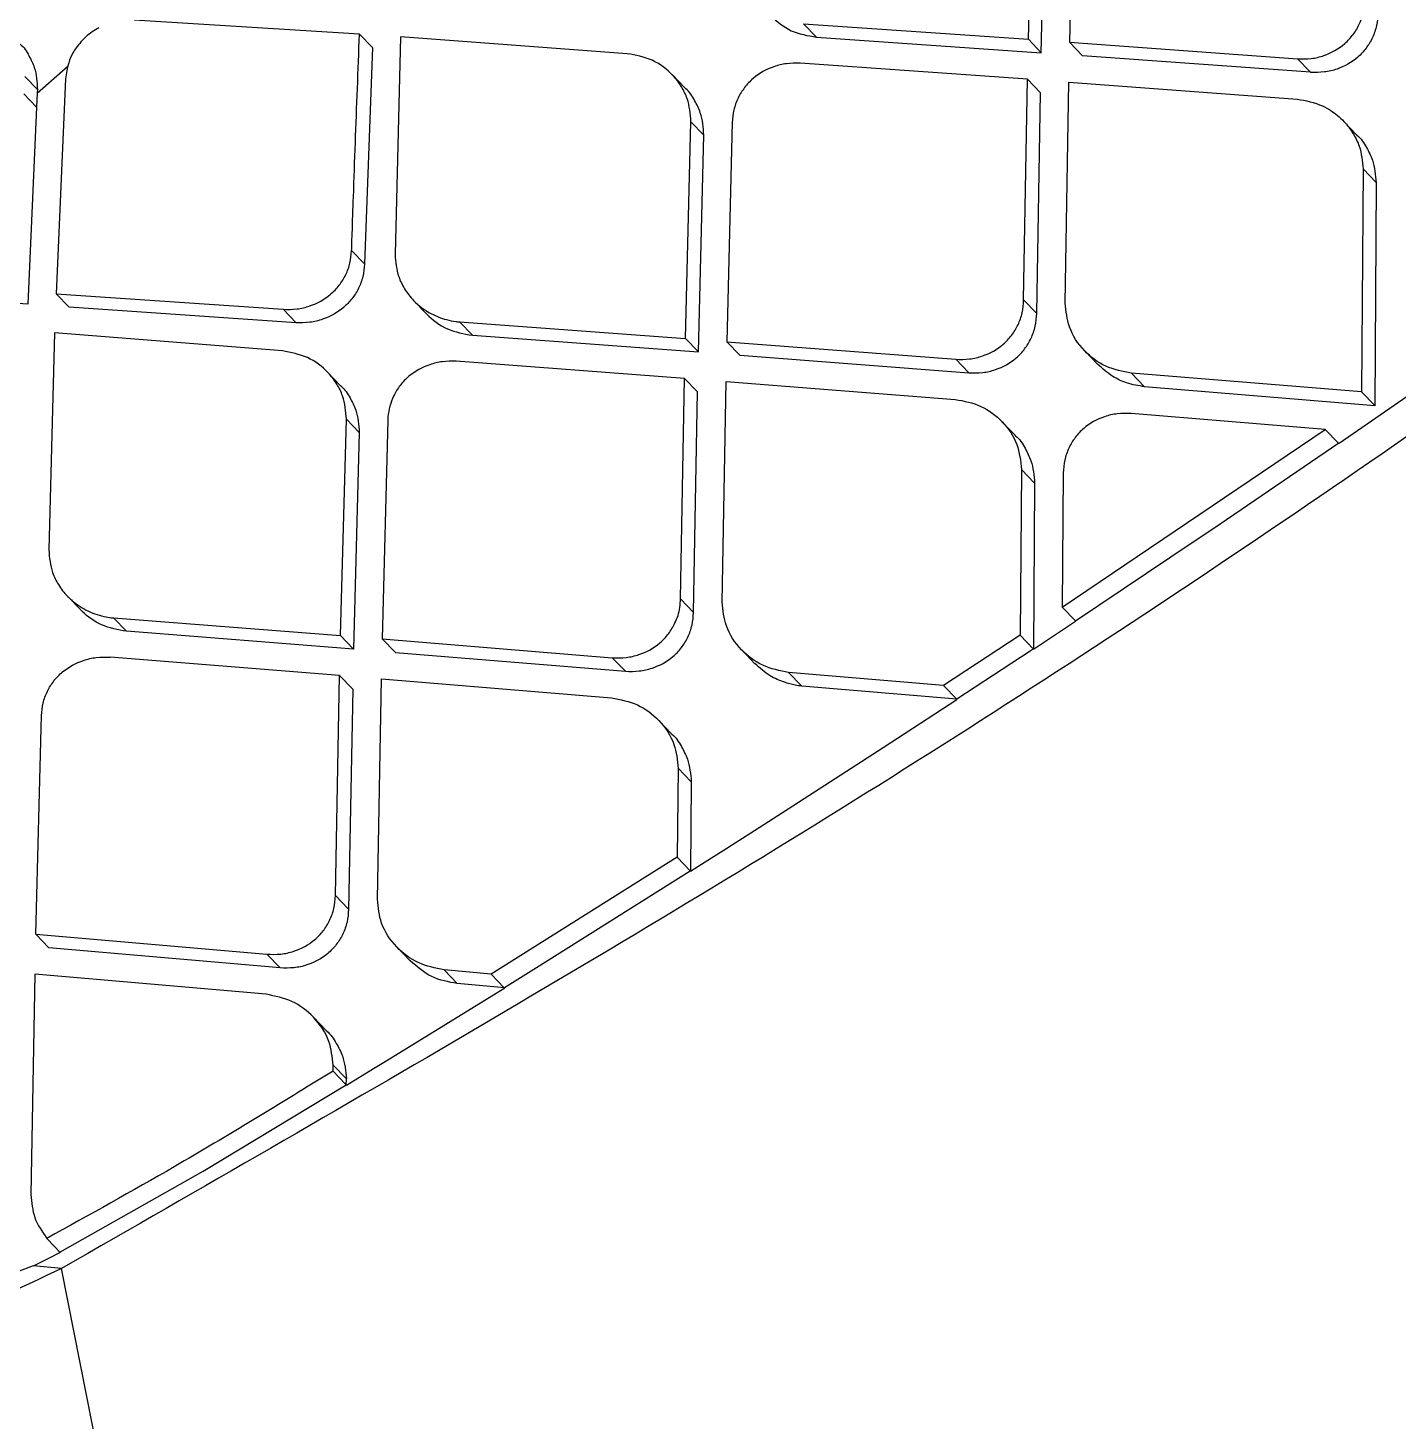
# Model space of a CAD drawing. Extents: x 0 to 84, y -21 to 126.
# Drawn here: x 70.699 to 71.775, y 9.018 to 10.112 of the extents above; entities that cross this region are included whole.
import ezdxf

# ---------------------------------------------------------------- set-up
doc = ezdxf.new("R2010")
doc.units = 0
doc.header["$MEASUREMENT"] = 0
doc.layers.add('1', color=4, linetype='Continuous')

# ---------------------------------------------------------------- blocks, each defined once
blk = doc.blocks.new('PRODIGY')
at = {"layer": '1', "color": 3, "linetype": 'Continuous', "lineweight": 25}
for p, q in [((71.4843, 10.1033), (71.4882, 10.2738)), ((71.5205, 10.2734), (71.5167, 10.101)), ((71.4944, 10.0927), (71.4983, 10.2633)), ((70.959, 10.1073), (70.7821, 10.1182)), ((71.3076, 10.1155), (71.4843, 10.1033)), ((71.3076, 10.1155), (71.3178, 10.105)), ((70.959, 10.1073), (70.9691, 10.0969)), ((70.9691, 10.0969), (70.9629, 9.9269)), ((70.9912, 10.1053), (70.9869, 9.9345)), ((71.1693, 10.092), (70.9912, 10.1053)), ((71.3178, 10.105), (71.4944, 10.0927)), ((71.4843, 10.1033), (71.4944, 10.0927)), ((71.5167, 10.101), (71.6957, 10.088)), ((71.5167, 10.101), (71.5269, 10.0904)), ((71.7059, 10.0774), (71.5269, 10.0904)), ((71.6957, 10.088), (71.7059, 10.0774)), ((70.7059, 10.0611), (70.7301, 10.0824)), ((71.2148, 10.0649), (71.2047, 10.0754)), ((71.4836, 10.0719), (71.3051, 10.0845)), ((70.6961, 10.0742), (70.7061, 10.0638)), ((70.7282, 10.0722), (70.7208, 9.9035)), ((71.4806, 9.8987), (71.4836, 10.0719)), ((71.4938, 10.0614), (71.4836, 10.0719)), ((71.5133, 9.8962), (71.5161, 10.0696)), ((71.5161, 10.0696), (71.6953, 10.0564)), ((70.6955, 10.0605), (70.7054, 10.0501)), ((70.706, 10.0611), (70.7054, 10.0501)), ((70.7061, 10.0638), (70.706, 10.0611)), ((71.4909, 9.8881), (71.4938, 10.0614)), ((70.7054, 10.0501), (70.6986, 9.8953)), ((71.215, 9.8684), (71.2193, 10.0386)), ((71.2193, 10.0386), (71.2294, 10.0281)), ((71.2517, 10.038), (71.2476, 9.8659)), ((71.7421, 10.0284), (71.7318, 10.0391)), ((71.2252, 9.8578), (71.2294, 10.0281)), ((71.7472, 10.0015), (71.746, 9.8264)), ((71.7472, 10.0015), (71.7575, 9.9908)), ((71.7575, 9.9908), (71.7563, 9.8156)), ((70.9528, 9.9374), (70.9629, 9.9269)), ((70.6986, 9.8953), (70.5408, 9.9057)), ((70.7208, 9.9035), (70.8991, 9.8913)), ((70.7208, 9.9035), (70.7309, 9.8931)), ((70.9092, 9.8808), (70.7309, 9.8931)), ((70.8991, 9.8913), (70.9092, 9.8808)), ((71.0015, 9.8983), (71.0116, 9.8878)), ((71.4806, 9.8987), (71.4909, 9.8881)), ((71.0376, 9.8814), (71.215, 9.8684)), ((71.0376, 9.8814), (71.0477, 9.8709)), ((70.7196, 9.8728), (70.715, 9.7024)), ((70.8985, 9.8587), (70.7196, 9.8728)), ((71.0477, 9.8709), (71.2252, 9.8578)), ((71.215, 9.8684), (71.2252, 9.8578)), ((71.2476, 9.8659), (71.4273, 9.8521)), ((71.2476, 9.8659), (71.2578, 9.8553)), ((71.5286, 9.8586), (71.5389, 9.848)), ((71.2143, 9.8371), (71.035, 9.8505)), ((71.2578, 9.8553), (71.4376, 9.8415)), ((71.4273, 9.8521), (71.4376, 9.8415)), ((70.9442, 9.8313), (70.934, 9.8419)), ((71.2111, 9.6641), (71.2143, 9.8371)), ((71.2143, 9.8371), (71.2245, 9.8265)), ((71.2439, 9.6614), (71.2469, 9.8346)), ((71.2469, 9.8346), (71.4269, 9.8206)), ((71.746, 9.8264), (71.5653, 9.8412)), ((71.5653, 9.8412), (71.5756, 9.8305)), ((71.2214, 9.6534), (71.2245, 9.8265)), ((71.7563, 9.8156), (71.5756, 9.8305)), ((71.7894, 9.8281), (71.7393, 9.7935)), ((71.7563, 9.8157), (71.746, 9.8264)), ((70.9441, 9.6351), (70.9487, 9.8051)), ((70.9487, 9.8051), (70.9588, 9.7945)), ((70.9813, 9.8043), (70.9769, 9.6325)), ((71.4738, 9.7925), (71.4635, 9.8031)), ((71.7175, 9.7969), (71.565, 9.8095)), ((70.9588, 9.7945), (70.9544, 9.6245)), ((71.5109, 9.6574), (71.7175, 9.7969)), ((71.7279, 9.7861), (71.7175, 9.7969)), ((71.7393, 9.7935), (71.7283, 9.7859)), ((71.728, 9.7861), (71.6291, 9.7188)), ((71.4789, 9.7655), (71.4778, 9.6354)), ((71.4789, 9.7655), (71.4892, 9.7548)), ((71.5117, 9.7628), (71.5109, 9.6574)), ((71.4892, 9.7548), (71.4882, 9.6243)), ((71.6291, 9.7188), (71.6146, 9.709)), ((71.6146, 9.709), (71.5212, 9.6465)), ((70.7296, 9.6661), (70.7398, 9.6556)), ((71.2111, 9.6641), (71.2213, 9.6534)), ((70.7658, 9.6491), (70.9442, 9.6351)), ((70.7658, 9.6491), (70.776, 9.6385)), ((71.5109, 9.6574), (71.5213, 9.6466)), ((70.9544, 9.6245), (70.776, 9.6385)), ((71.5214, 9.6462), (71.4882, 9.6242)), ((70.9441, 9.6351), (70.9544, 9.6245)), ((70.9769, 9.6325), (71.1575, 9.6178)), ((70.9769, 9.6325), (70.9872, 9.6219)), ((71.4778, 9.6354), (71.4176, 9.5959)), ((71.4778, 9.6354), (71.4882, 9.6246)), ((70.9434, 9.6038), (70.7632, 9.6181)), ((70.9872, 9.6219), (71.1678, 9.6071)), ((71.1575, 9.6178), (71.1678, 9.6071)), ((71.2592, 9.6239), (71.2696, 9.6131)), ((71.4858, 9.623), (71.4281, 9.5851)), ((71.488, 9.6245), (71.4858, 9.623)), ((71.4176, 9.5959), (71.296, 9.6062)), ((71.296, 9.6062), (71.3064, 9.5955)), ((70.9401, 9.431), (70.9434, 9.6038)), ((70.9434, 9.6038), (70.9537, 9.5932)), ((70.9731, 9.4281), (70.9762, 9.6012)), ((70.9762, 9.6012), (71.157, 9.5863)), ((71.4282, 9.5851), (71.3064, 9.5955)), ((71.4176, 9.5959), (71.428, 9.5851)), ((70.9537, 9.5932), (70.9504, 9.4202)), ((71.4282, 9.5847), (71.3703, 9.547)), ((70.7047, 9.4006), (70.7092, 9.5723)), ((71.2041, 9.558), (71.1938, 9.5687)), ((71.3703, 9.547), (71.2912, 9.496)), ((71.2092, 9.5311), (71.2085, 9.4611)), ((71.2092, 9.5311), (71.2196, 9.5203)), ((71.2196, 9.5203), (71.2189, 9.45)), ((71.2912, 9.496), (71.2691, 9.4818)), ((71.2691, 9.4818), (71.2446, 9.4662)), ((71.2446, 9.4662), (71.2306, 9.4573)), ((71.2085, 9.4611), (71.0623, 9.3694)), ((71.2085, 9.4611), (71.2189, 9.4503)), ((71.2306, 9.4573), (71.219, 9.45)), ((71.2188, 9.4502), (71.0981, 9.3743)), ((70.9401, 9.431), (70.9504, 9.4203)), ((70.7047, 9.4006), (70.8862, 9.385)), ((70.715, 9.3899), (70.7047, 9.4006)), ((70.8966, 9.3742), (70.715, 9.3899)), ((70.9885, 9.3905), (70.9989, 9.3797)), ((70.8966, 9.3742), (70.8862, 9.385)), ((70.704, 9.3693), (70.7009, 9.1962)), ((70.8858, 9.3535), (70.704, 9.3693)), ((71.0255, 9.3727), (71.0358, 9.3619)), ((71.0623, 9.3694), (71.0255, 9.3727)), ((71.0623, 9.3694), (71.0727, 9.3586)), ((71.0981, 9.3743), (71.073, 9.3587)), ((71.0731, 9.3584), (70.9804, 9.3013)), ((71.0731, 9.3586), (71.0358, 9.3619)), ((70.9331, 9.3249), (70.9227, 9.3357)), ((70.9804, 9.3013), (70.9699, 9.2949)), ((70.9487, 9.2871), (70.9382, 9.2979)), ((70.9699, 9.2949), (70.9487, 9.282)), ((70.8362, 9.2146), (70.9485, 9.2823)), ((70.9486, 9.2821), (70.9487, 9.2871)), ((70.7238, 9.1511), (70.8362, 9.2146)), ((70.7159, 9.1467), (70.7027, 9.1401)), ((70.724, 9.1508), (70.7159, 9.1467)), ((70.7027, 9.1402), (70.5903, 9.098)), ((70.7251, 9.1383), (70.7027, 9.1402))]:
    blk.add_line(p, q, dxfattribs=at)
at = {"layer": '1', "color": 3, "linetype": 'Continuous', "lineweight": 25, "flags": 128}
for points in [[(70.9486, 9.2824), (70.9428, 9.2884), (70.9382, 9.2932)], [(70.7134, 9.1619), (70.7192, 9.1558), (70.7238, 9.1511)], [(70.8804, 8.3507), (70.8276, 8.6185), (70.7934, 8.7918), (70.7593, 8.9651), (70.7251, 9.1383)]]:
    blk.add_lwpolyline(points, dxfattribs=at)
at = {"layer": '1', "color": 3, "linetype": 'Continuous', "lineweight": 25}
for points, knots in [([(75.0804, 13.2561), (74.9428, 13.0445), (74.6677, 12.6214), (74.2057, 12.0205), (73.7094, 11.4478), (73.1759, 10.9089), (72.6077, 10.4067), (72.0079, 9.9432), (71.3819, 9.5154), (70.9441, 9.264), (70.7251, 9.1383)], [0, 0, 0, 0, 0.125001, 0.250001, 0.375003, 0.499997, 0.624991, 0.749994, 0.874996, 1, 1, 1, 1]), ([(75.8605, 13.0614), (75.7386, 12.8638), (75.4948, 12.4689), (75.0898, 11.9019), (74.6579, 11.3567), (74.1979, 10.8373), (73.7092, 10.3479), (73.1931, 9.888), (72.6496, 9.4575), (72.0811, 9.057), (71.4924, 8.6838), (71.0844, 8.4617), (70.8804, 8.3507)], [0, 0, 0, 0, 0.100345, 0.20059, 0.300906, 0.400755, 0.500092, 0.599382, 0.699069, 0.799349, 0.899659, 1, 1, 1, 1]), ([(75.8755, 13.052), (75.867, 13.0382), (75.8447, 13.0019), (75.8043, 12.9359), (75.7574, 12.8592), (75.711, 12.7842), (75.6709, 12.7203), (75.6322, 12.6601), (75.5928, 12.5996), (75.5206, 12.4902), (75.4161, 12.3355), (75.2411, 12.0862), (75.0218, 11.7903), (74.7373, 11.4321), (74.4239, 11.0651), (74.0786, 10.6938), (73.687, 10.3075), (73.241, 9.9087), (72.7363, 9.5036), (72.2677, 9.1659), (71.8457, 8.8875), (71.5735, 8.7202), (71.394, 8.6148), (71.31, 8.5662), (71.2253, 8.5181), (71.1428, 8.472), (71.0579, 8.4253), (70.974, 8.3806), (70.9157, 8.3495), (70.8888, 8.3351)], [0, 0, 0, 0, 0.007015, 0.018363, 0.033423, 0.04585, 0.056436, 0.065972, 0.076735, 0.087612, 0.12255, 0.157338, 0.219069, 0.281467, 0.354684, 0.427219, 0.500115, 0.591822, 0.685047, 0.779145, 0.840884, 0.903128, 0.916964, 0.930721, 0.945004, 0.958992, 0.971501, 0.986828, 1, 1, 1, 1]), ([(76.4454, 12.9194), (76.3135, 12.7038), (76.0498, 12.2726), (75.614, 11.6516), (75.1474, 11.0555), (74.6487, 10.4893), (74.1199, 9.9537), (73.5582, 9.4518), (72.9657, 8.9824), (72.3453, 8.5468), (71.7027, 8.1424), (71.2576, 7.9022), (71.035, 7.7821)], [0, 0, 0, 0, 0.100262, 0.200594, 0.300842, 0.400493, 0.499762, 0.599107, 0.699009, 0.799378, 0.89967, 1, 1, 1, 1]), ([(77.0606, 12.7004), (76.9089, 12.4733), (76.6059, 12.0196), (76.1101, 11.3685), (75.5857, 10.7405), (75.031, 10.1383), (74.4811, 9.5944), (73.9431, 9.105), (73.4215, 8.6662), (72.8823, 8.2476), (72.3257, 7.8514), (71.7545, 7.4755), (71.3611, 7.2456), (71.1643, 7.1307)], [0, 0, 0, 0, 0.100069, 0.199912, 0.299747, 0.399786, 0.499827, 0.583023, 0.66622, 0.749552, 0.833045, 0.916507, 1, 1, 1, 1]), ([(71.1975, 7.0675), (71.2765, 7.1127), (71.4233, 7.1966), (71.624, 7.3175), (71.7909, 7.4205), (71.9265, 7.5062), (72.1474, 7.6486), (72.5764, 7.9359), (73.1798, 8.3773), (73.8419, 8.9153), (74.4224, 9.4346), (74.9502, 9.9497), (75.4285, 10.4555), (75.8005, 10.8822), (76.0761, 11.2174), (76.2583, 11.4472), (76.3979, 11.6293), (76.5051, 11.7727), (76.5936, 11.893), (76.7012, 12.0422), (76.8269, 12.2214), (76.9707, 12.4312), (77.0698, 12.583), (77.1227, 12.6641)], [0, 0, 0, 0, 0.0332, 0.06162, 0.085456, 0.104689, 0.120112, 0.181264, 0.292929, 0.392545, 0.492182, 0.576755, 0.661373, 0.745915, 0.78311, 0.81961, 0.852831, 0.866768, 0.884899, 0.907265, 0.93387, 0.964718, 1, 1, 1, 1]), ([(71.6957, 10.088), (71.6993, 10.0879), (71.7063, 10.0878), (71.7193, 10.0909), (71.731, 10.0975), (71.7397, 10.107), (71.7452, 10.1165), (71.7484, 10.126), (71.7486, 10.1326), (71.7487, 10.1349)], [0, 0, 0, 0, 0.135947, 0.264625, 0.500975, 0.624961, 0.749851, 0.912955, 1, 1, 1, 1]), ([(71.2818, 10.1218), (71.287, 10.1173), (71.2973, 10.1084), (71.3109, 10.1062), (71.3178, 10.105)], [0, 0, 0, 0, 0.499616, 1, 1, 1, 1]), ([(71.7589, 10.1243), (71.7587, 10.1209), (71.7582, 10.1141), (71.7548, 10.1046), (71.7498, 10.0962), (71.7411, 10.0868), (71.7296, 10.0803), (71.7166, 10.0772), (71.7096, 10.0773), (71.7059, 10.0773)], [0, 0, 0, 0, 0.130055, 0.256071, 0.378817, 0.499225, 0.735443, 0.864071, 1, 1, 1, 1]), ([(70.7542, 10.1123), (70.7508, 10.1102), (70.7439, 10.106), (70.7389, 10.0997), (70.7365, 10.0966)], [0, 0, 0, 0, 0.501618, 1, 1, 1, 1]), ([(70.6922, 10.0997), (70.6923, 10.0996), (70.6956, 10.0974), (70.6993, 10.0907), (70.7052, 10.0792), (70.7058, 10.0698), (70.7061, 10.0638)], [0, 0, 0, 0, 0.01125, 0.2962, 0.556099, 1, 1, 1, 1]), ([(70.9528, 9.9374), (70.9529, 9.939), (70.953, 9.9434), (70.9535, 9.9575), (70.9544, 9.9841), (70.9563, 10.0364), (70.9579, 10.0789), (70.959, 10.1073)], [0, 0, 0, 0, 0.027606, 0.078223, 0.248418, 0.497807, 1, 1, 1, 1]), ([(70.7364, 10.0966), (70.7356, 10.0953), (70.7332, 10.0917), (70.7297, 10.0836), (70.7288, 10.0765), (70.7282, 10.0722)], [0, 0, 0, 0, 0.176148, 0.500685, 1, 1, 1, 1]), ([(71.2193, 10.0386), (71.2188, 10.0448), (71.218, 10.0545), (71.212, 10.0665), (71.2036, 10.0775), (71.1894, 10.0883), (71.176, 10.0908), (71.1693, 10.092)], [0, 0, 0, 0, 0.229627, 0.35967, 0.499716, 0.750344, 1, 1, 1, 1]), ([(71.3051, 10.0845), (71.3015, 10.0845), (71.2945, 10.0846), (71.2815, 10.0814), (71.27, 10.075), (71.2612, 10.0656), (71.256, 10.0573), (71.2526, 10.0479), (71.252, 10.0413), (71.2517, 10.038)], [0, 0, 0, 0, 0.135632, 0.264148, 0.500373, 0.622831, 0.746477, 0.871993, 1, 1, 1, 1]), ([(71.2294, 10.0281), (71.229, 10.0341), (71.2283, 10.0437), (71.2221, 10.0555), (71.2182, 10.0623), (71.2149, 10.0647), (71.2147, 10.0648)], [0, 0, 0, 0, 0.437707, 0.698412, 0.986736, 1, 1, 1, 1]), ([(71.6953, 10.0564), (71.7022, 10.0551), (71.7115, 10.0534), (71.7236, 10.0465), (71.7321, 10.0395), (71.7395, 10.0297), (71.7457, 10.0173), (71.7466, 10.0076), (71.7472, 10.0015)], [0, 0, 0, 0, 0.249727, 0.338246, 0.500855, 0.648087, 0.780422, 1, 1, 1, 1]), ([(71.742, 10.0284), (71.7421, 10.0283), (71.7454, 10.0256), (71.7498, 10.0188), (71.756, 10.0065), (71.7569, 9.9968), (71.7575, 9.9908)], [0, 0, 0, 0, 0.010225, 0.307063, 0.571073, 1, 1, 1, 1]), ([(70.8991, 9.8913), (70.9027, 9.8912), (70.9098, 9.8912), (70.9228, 9.8943), (70.9344, 9.9007), (70.9433, 9.91), (70.9485, 9.9184), (70.952, 9.9276), (70.9525, 9.9341), (70.9528, 9.9374)], [0, 0, 0, 0, 0.137343, 0.266548, 0.500806, 0.625267, 0.749747, 0.874448, 1, 1, 1, 1]), ([(70.9869, 9.9345), (70.9874, 9.9285), (70.9883, 9.919), (70.9943, 9.9069), (71.0024, 9.8965), (71.0137, 9.888), (71.0256, 9.8834), (71.0329, 9.8819), (71.0363, 9.8815), (71.0372, 9.8814), (71.0375, 9.8814), (71.0375, 9.8814), (71.0376, 9.8814)], [0, 0, 0, 0, 0.223611, 0.354758, 0.498666, 0.715831, 0.871954, 0.96673, 0.991071, 0.997459, 0.999735, 1, 1, 1, 1]), ([(70.963, 9.9269), (70.9626, 9.9236), (70.962, 9.917), (70.9585, 9.9077), (70.9533, 9.8994), (70.9445, 9.8902), (70.9329, 9.8838), (70.9199, 9.8807), (70.9128, 9.8807), (70.9092, 9.8808)], [0, 0, 0, 0, 0.128096, 0.253506, 0.376915, 0.498942, 0.73344, 0.862666, 1, 1, 1, 1]), ([(71.4273, 9.8521), (71.431, 9.852), (71.438, 9.8519), (71.4511, 9.855), (71.4627, 9.8614), (71.4714, 9.8707), (71.4765, 9.8791), (71.4799, 9.8886), (71.4804, 9.8953), (71.4806, 9.8987)], [0, 0, 0, 0, 0.136582, 0.265473, 0.501086, 0.62162, 0.744515, 0.870388, 1, 1, 1, 1]), ([(71.5653, 9.8412), (71.5584, 9.8425), (71.5445, 9.8452), (71.5272, 9.8584), (71.5153, 9.8761), (71.5139, 9.8899), (71.5133, 9.8962)], [0, 0, 0, 0, 0.250806, 0.501478, 0.77123, 1, 1, 1, 1]), ([(71.0116, 9.8878), (71.0116, 9.8878), (71.0163, 9.8831), (71.0274, 9.8745), (71.0409, 9.8721), (71.0477, 9.8709)], [0, 0, 0, 0, 0.000249, 0.499809, 1, 1, 1, 1]), ([(71.4376, 9.8415), (71.4412, 9.8414), (71.4483, 9.8412), (71.4613, 9.8443), (71.4729, 9.8507), (71.4817, 9.8601), (71.4867, 9.8685), (71.4901, 9.878), (71.4906, 9.8847), (71.4909, 9.8881)], [0, 0, 0, 0, 0.136525, 0.265325, 0.500683, 0.621527, 0.744486, 0.870394, 1, 1, 1, 1]), ([(70.9487, 9.8051), (70.9482, 9.8113), (70.9474, 9.821), (70.9413, 9.8331), (70.9329, 9.8441), (70.9187, 9.8548), (70.9052, 9.8574), (70.8985, 9.8587)], [0, 0, 0, 0, 0.230373, 0.360091, 0.499483, 0.750094, 1, 1, 1, 1]), ([(71.035, 9.8505), (71.0313, 9.8505), (71.0243, 9.8506), (71.0113, 9.8475), (70.9996, 9.8411), (70.9907, 9.8318), (70.9842, 9.8213), (70.9818, 9.8117), (70.9812, 9.8053), (70.9812, 9.8044), (70.9812, 9.8043)], [0, 0, 0, 0, 0.136386, 0.265274, 0.500899, 0.626341, 0.750781, 0.967932, 0.996388, 1, 1, 1, 1]), ([(71.5756, 9.8305), (71.5708, 9.8313), (71.562, 9.8327), (71.5494, 9.8387), (71.5426, 9.8447), (71.5389, 9.848)], [0, 0, 0, 0, 0.347529, 0.638406, 1, 1, 1, 1]), ([(70.9441, 9.8313), (70.9443, 9.8312), (70.9475, 9.8287), (70.9515, 9.8221), (70.9577, 9.8102), (70.9584, 9.8006), (70.9588, 9.7945)], [0, 0, 0, 0, 0.012288, 0.299787, 0.560318, 1, 1, 1, 1]), ([(71.4269, 9.8206), (71.4338, 9.8193), (71.4476, 9.8166), (71.4647, 9.8036), (71.4767, 9.786), (71.4782, 9.7722), (71.4789, 9.7655)], [0, 0, 0, 0, 0.250528, 0.50141, 0.758399, 1, 1, 1, 1]), ([(71.565, 9.8095), (71.5613, 9.8096), (71.5543, 9.8097), (71.5412, 9.8067), (71.5296, 9.8003), (71.5208, 9.7909), (71.5158, 9.7824), (71.5124, 9.7729), (71.512, 9.7662), (71.5117, 9.7628)], [0, 0, 0, 0, 0.135904, 0.264522, 0.500857, 0.622167, 0.74523, 0.870912, 1, 1, 1, 1]), ([(71.4737, 9.7924), (71.4739, 9.7922), (71.4774, 9.7897), (71.4816, 9.7826), (71.4878, 9.7705), (71.4887, 9.7608), (71.4892, 9.7548)], [0, 0, 0, 0, 0.017994, 0.311091, 0.572542, 1, 1, 1, 1]), ([(70.715, 9.7024), (70.7155, 9.6963), (70.7164, 9.6867), (70.7225, 9.6747), (70.7269, 9.6688), (70.7297, 9.666), (70.7298, 9.6659), (70.7301, 9.6656), (70.7313, 9.6644), (70.7362, 9.6599), (70.7457, 9.6538), (70.7569, 9.6502), (70.7637, 9.6491), (70.7656, 9.6491), (70.7658, 9.6491)], [0, 0, 0, 0, 0.224288, 0.35509, 0.498287, 0.498822, 0.499829, 0.50324, 0.515751, 0.563418, 0.748844, 0.929364, 0.992636, 1, 1, 1, 1]), ([(71.1575, 9.6178), (71.1612, 9.6177), (71.1682, 9.6175), (71.1814, 9.6206), (71.1931, 9.627), (71.202, 9.6364), (71.2075, 9.6458), (71.2108, 9.6552), (71.211, 9.6618), (71.2111, 9.6641)], [0, 0, 0, 0, 0.137179, 0.266378, 0.501699, 0.625832, 0.750404, 0.914063, 1, 1, 1, 1]), ([(71.296, 9.6062), (71.2891, 9.6076), (71.2752, 9.6103), (71.2578, 9.6236), (71.2459, 9.6413), (71.2445, 9.6551), (71.2439, 9.6614)], [0, 0, 0, 0, 0.251107, 0.501807, 0.770859, 1, 1, 1, 1]), ([(70.776, 9.6385), (70.7693, 9.6397), (70.7564, 9.6421), (70.745, 9.6502), (70.7403, 9.6551), (70.7398, 9.6556)], [0, 0, 0, 0, 0.497274, 0.948463, 1, 1, 1, 1]), ([(71.1678, 9.6071), (71.1715, 9.607), (71.1785, 9.6069), (71.1916, 9.6099), (71.2033, 9.6162), (71.2121, 9.6255), (71.2172, 9.6339), (71.2206, 9.6434), (71.2211, 9.65), (71.2214, 9.6534)], [0, 0, 0, 0, 0.137109, 0.266196, 0.501073, 0.62219, 0.74514, 0.870828, 1, 1, 1, 1]), ([(70.7092, 9.5723), (70.7095, 9.5756), (70.7101, 9.5822), (70.7136, 9.5915), (70.7188, 9.5998), (70.7277, 9.609), (70.7394, 9.6153), (70.7525, 9.6184), (70.7596, 9.6182), (70.7632, 9.6181)], [0, 0, 0, 0, 0.127063, 0.2521, 0.375865, 0.499092, 0.733897, 0.862978, 1, 1, 1, 1]), ([(71.3064, 9.5955), (71.3046, 9.5957), (71.3, 9.5963), (71.2915, 9.5986), (71.2803, 9.6036), (71.2734, 9.6097), (71.2696, 9.6132)], [0, 0, 0, 0, 0.125703, 0.335425, 0.62899, 1, 1, 1, 1]), ([(71.157, 9.5863), (71.164, 9.5849), (71.1778, 9.5822), (71.1953, 9.5689), (71.2072, 9.5512), (71.2086, 9.5374), (71.2092, 9.5311)], [0, 0, 0, 0, 0.251069, 0.501715, 0.772416, 1, 1, 1, 1]), ([(71.2041, 9.5579), (71.2042, 9.5579), (71.2075, 9.5553), (71.2117, 9.5484), (71.2181, 9.5362), (71.219, 9.5264), (71.2196, 9.5203)], [0, 0, 0, 0, 0.007406, 0.301923, 0.565564, 1, 1, 1, 1]), ([(74.5409, 9.5557), (74.5165, 9.5313), (74.4677, 9.4826), (74.3942, 9.41), (74.3209, 9.338), (74.2475, 9.2666), (74.1743, 9.1959), (74.101, 9.1257), (74.0279, 9.0561), (73.9548, 8.9871), (73.8817, 8.9187), (73.8087, 8.8509), (73.7358, 8.7836), (73.6629, 8.717), (73.5901, 8.651), (73.5173, 8.5855), (73.4445, 8.5207), (73.3718, 8.4564), (73.2992, 8.3927), (73.2116, 8.3167), (73.1096, 8.2292), (72.9934, 8.1309), (72.8784, 8.0353), (72.7648, 7.9422), (72.6525, 7.8519), (72.5418, 7.7643), (72.4326, 7.6795), (72.3251, 7.5975), (72.2191, 7.5182), (72.1147, 7.4417), (72.0118, 7.3679), (71.9104, 7.2967), (71.8106, 7.2281), (71.7441, 7.1838), (71.7112, 7.1619)], [0, 0, 0, 0, 0.027913, 0.055712, 0.083394, 0.110956, 0.138397, 0.165716, 0.192912, 0.219986, 0.246938, 0.27377, 0.300482, 0.327077, 0.353555, 0.379919, 0.406169, 0.432309, 0.458338, 0.484259, 0.525956, 0.566953, 0.607251, 0.646834, 0.685659, 0.723698, 0.76094, 0.797383, 0.833036, 0.867913, 0.902029, 0.935403, 0.968055, 1, 1, 1, 1]), ([(70.8862, 9.385), (70.8899, 9.3849), (70.897, 9.3846), (70.9102, 9.3876), (70.9219, 9.3939), (70.9307, 9.4031), (70.9359, 9.4115), (70.9393, 9.4209), (70.9398, 9.4276), (70.9401, 9.431)], [0, 0, 0, 0, 0.137785, 0.267258, 0.501961, 0.622852, 0.745763, 0.871185, 1, 1, 1, 1]), ([(70.9504, 9.4202), (70.9502, 9.4169), (70.9497, 9.4102), (70.9462, 9.4008), (70.9411, 9.3924), (70.9322, 9.3831), (70.9205, 9.3768), (70.9074, 9.3739), (70.9003, 9.3741), (70.8966, 9.3742)], [0, 0, 0, 0, 0.12878, 0.254119, 0.376814, 0.498015, 0.732898, 0.862307, 1, 1, 1, 1]), ([(71.0255, 9.3727), (71.0185, 9.3741), (71.0046, 9.3769), (70.9871, 9.3902), (70.9751, 9.4079), (70.9737, 9.4217), (70.9731, 9.4281)], [0, 0, 0, 0, 0.251455, 0.502166, 0.770293, 1, 1, 1, 1]), ([(71.0358, 9.3619), (71.0289, 9.3632), (71.0149, 9.3658), (71.0043, 9.3751), (70.9989, 9.3798)], [0, 0, 0, 0, 0.495951, 1, 1, 1, 1]), ([(70.9382, 9.2979), (70.9376, 9.3043), (70.9362, 9.3181), (70.9241, 9.3359), (70.9066, 9.3493), (70.8927, 9.3521), (70.8858, 9.3535)], [0, 0, 0, 0, 0.227819, 0.497921, 0.749629, 1, 1, 1, 1]), ([(70.9331, 9.3249), (70.9332, 9.3248), (70.9364, 9.3222), (70.9407, 9.3154), (70.9472, 9.3031), (70.9481, 9.2933), (70.9487, 9.2871)], [0, 0, 0, 0, 0.006777, 0.300472, 0.563966, 1, 1, 1, 1]), ([(70.9382, 9.2932), (70.8968, 9.2678), (70.8229, 9.2224), (70.7469, 9.1804), (70.7134, 9.1619)], [0, 0, 0, 0, 0.5589987, 1, 1, 1, 1]), ([(70.9382, 9.2932), (70.9382, 9.2941), (70.9382, 9.2957), (70.9382, 9.2972), (70.9382, 9.2979)], [0, 0, 0, 0, 0.5596859, 1, 1, 1, 1]), ([(70.7009, 9.1962), (70.7015, 9.19), (70.7026, 9.1775), (70.7098, 9.1671), (70.7134, 9.1619)], [0, 0, 0, 0, 0.49531, 1, 1, 1, 1]), ([(70.7251, 9.1383), (70.6948, 9.1239), (70.6342, 9.095), (70.5348, 9.0754), (70.4337, 9.0725), (70.3681, 9.0863), (70.3353, 9.0933)], [0, 0, 0, 0, 0.249971, 0.49997, 0.749978, 1, 1, 1, 1])]:
    blk.add_open_spline(points, degree=3, knots=knots, dxfattribs=at)

msp = doc.modelspace()

# ---------------------------------------------------------------- block references
at = {"layer": '1'}
msp.add_blockref('PRODIGY', (0, 0), dxfattribs=at)

doc.saveas('drawing.dxf')
